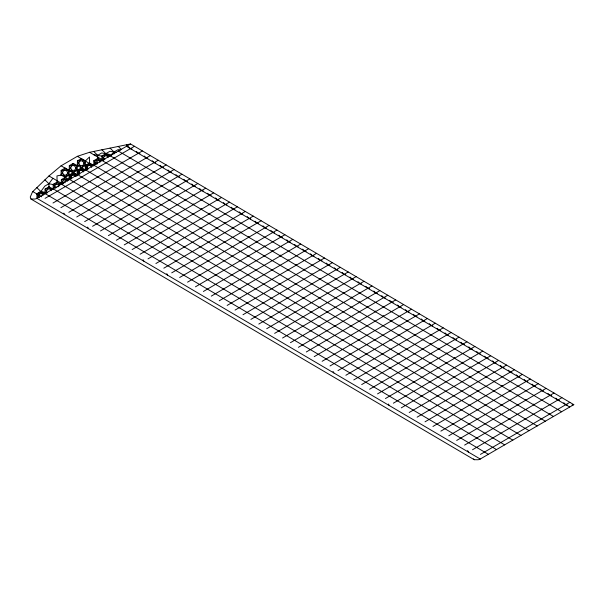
<?xml version="1.0" encoding="UTF-8"?>
<svg xmlns="http://www.w3.org/2000/svg" width="604" height="604" viewBox="0 0 604 604"><rect width="100%" height="100%" fill="white"/><g stroke="black" fill="none" stroke-linecap="round" stroke-linejoin="round"><path stroke-width="0.91" d="M67.474 181.17L61.178 170.396L85.247 170.275L85.458 160.883L81.306 158.648L69.377 179.554L61.072 175.084L61.178 170.396L65.051 168.116L77.508 174.82L77.614 170.124L85.632 170.086L89.611 163.118L89.49 156.987L85.458 160.883L76.625 176.368M64.938 182.876L64.9 180.573L68.992 179.743L69.309 165.655L73.175 163.382L85.632 170.086L85.738 165.39L89.611 163.118L93.763 165.353L97.735 158.384L97.674 155.319L93.688 151.453M77.508 174.82L69.483 174.858L69.377 179.554L61.359 179.592L61.253 184.288L53.227 184.326L53.122 189.022L45.104 189.06L44.998 193.756L36.972 193.793L36.867 198.489L40.846 191.521L44.847 186.085L48.909 183.722L52.918 178.286M44.922 179.864L48.909 183.722L48.969 186.787L44.998 193.756L40.846 191.521L36.859 187.663M97.448 163.941L97.403 161.638L93.371 165.541L89.218 163.306L85.247 170.275L81.095 168.04L77.116 175.009L61.072 175.084L56.98 175.923L57.101 182.053L53.122 189.022L48.969 186.787L45.104 189.06L47.346 192.91M61.072 175.084L65.051 168.116L71.34 178.897M68.992 179.743L72.963 172.774L77.116 175.009L77.433 160.921L81.306 158.648L87.595 169.43M57.833 187.021L60.83 182.944M32.82 191.559L48.962 175.96L61.095 165.79L77.35 156.323L89.596 152.291L130.524 143.956L573.8 404.657L479.833 459.274A26.795 15.742 -59.5 0 1 478.179 459.742L474.223 459.704L30.955 199.003L30.253 197.063L32.133 192.706A21.88 12.85 -59.5 0 1 32.82 191.559L41.767 196.821M87.988 169.241L85.738 165.39L93.763 165.353L93.869 160.656L101.887 160.619L101.993 155.923L110.019 155.885L114.05 151.982L118.112 149.618L120.589 150.034M79.471 174.163L73.175 163.382L61.253 184.288L57.101 182.053L53.227 184.326L55.477 188.176M116.406 152.457L109.928 151.287L105.866 153.65L101.887 160.619L97.735 158.384L93.869 160.656L96.111 164.507M93.552 154.616L97.674 155.319L101.744 152.948L109.792 154.443L111.121 155.734M36.784 193.892L40.846 191.521L44.771 192.314L46.1 193.605M30.955 199.003L34.911 199.048A26.795 15.742 -59.5 0 0 36.557 198.573L130.524 143.956M45.081 198.354L134.488 146.281M53.001 203.012L142.401 150.94M60.913 207.67L150.321 155.59M68.833 212.321L158.233 160.249M76.746 216.979L166.145 164.907M84.666 221.63L174.065 169.558M92.578 226.289L181.978 174.216M100.49 230.947L189.898 178.867M108.41 235.598L197.81 183.525M116.323 240.256L205.722 188.184M124.243 244.907L213.642 192.835M132.155 249.565L221.555 197.493M140.068 254.224L229.475 202.144M147.988 258.874L237.387 206.802M155.9 263.533L245.307 211.46M163.82 268.184L253.219 216.111M171.732 272.842L261.132 220.77M179.652 277.5L269.052 225.42M187.565 282.151L276.964 230.079M195.477 286.809L284.884 234.737M203.397 291.468L292.797 239.388M211.309 296.119L300.716 244.046M219.229 300.777L308.629 248.697M227.142 305.428L316.541 253.355M235.062 310.086L324.461 258.014M242.974 314.744L332.374 262.664M250.887 319.395L340.294 267.323M258.806 324.054L348.206 271.974M266.719 328.704L356.118 276.632M274.639 333.363L364.038 281.29M282.551 338.021L371.951 285.941M290.464 342.672L379.871 290.599M298.384 347.33L387.783 295.25M306.296 351.981L395.703 299.909M314.216 356.639L403.615 304.567M322.128 361.298L411.528 309.218M330.048 365.948L419.448 313.876M337.961 370.607L427.36 318.534M345.873 375.258L435.28 323.185M353.793 379.916L443.193 327.844M361.705 384.574L451.105 332.494M369.625 389.225L459.025 337.153M377.538 393.884L466.937 341.811M385.45 398.534L474.857 346.462M393.37 403.193L482.77 351.12M401.283 407.851L490.69 355.771M409.202 412.502L498.602 360.429M417.115 417.16L506.514 365.088M425.035 421.811L514.434 369.739M432.947 426.469L522.347 374.397M440.86 431.128L530.267 379.048M448.78 435.778L538.179 383.706M456.692 440.437L546.099 388.364M464.612 445.088L554.011 393.015M472.524 449.746L561.924 397.674M480.444 454.404L569.844 402.324M571.98 405.027L573.8 404.657M85.458 160.883L77.433 160.921L83.73 171.702M93.371 165.541L69.309 165.655L75.598 176.436M101.472 159.275L103.941 159.69M131.997 148.969L130.419 148.652L126.432 144.786M139.909 153.62L138.339 153.303L136.345 151.377M147.821 158.278L146.251 157.961L144.258 156.028M155.741 162.937L154.171 162.612L152.178 160.687M163.654 167.587L162.083 167.27L160.09 165.337M97.674 155.319L101.608 156.111L104.93 159.328M171.574 172.246L170.003 171.929L168.003 169.996M179.486 176.897L177.916 176.579L175.923 174.654M187.406 181.555L185.828 181.238L183.835 179.305M195.319 186.213L193.748 185.889L191.755 183.963M203.231 190.864L201.661 190.547L199.667 188.614M211.151 195.522L209.58 195.205L207.587 193.272M219.063 200.173L217.493 199.856L215.5 197.931M226.983 204.832L225.405 204.514L223.412 202.582M234.896 209.49L233.325 209.173L231.332 207.24M242.808 214.141L241.238 213.824L239.244 211.891M250.728 218.799L249.158 218.482L247.164 216.549M258.64 223.45L257.07 223.133L255.077 221.207M48.909 183.722L52.842 184.514L56.164 187.731M266.56 228.108L264.99 227.791L262.997 225.858M274.473 232.767L272.902 232.449L270.909 230.517M282.393 237.417L280.815 237.1L278.822 235.167M290.305 242.076L288.735 241.759L286.741 239.826M298.217 246.726L296.647 246.409L294.654 244.484M306.137 251.385L304.567 251.068L302.574 249.135M314.05 256.043L312.479 255.726L310.486 253.793M321.97 260.694L320.399 260.377L318.399 258.444M329.882 265.352L328.312 265.035L326.319 263.102M337.795 270.003L336.224 269.686L334.231 267.761M345.714 274.661L344.144 274.344L342.151 272.412M353.627 279.32L352.057 279.003L350.063 277.07M361.547 283.971L359.976 283.654L357.983 281.721M369.459 288.629L367.889 288.312L365.896 286.379M377.379 293.28L375.801 292.963L373.808 291.037M385.292 297.938L383.721 297.621L381.728 295.688M393.204 302.596L391.634 302.279L389.64 300.347M401.124 307.247L399.554 306.93L397.56 305.005M409.036 311.906L407.466 311.589L405.473 309.656M416.956 316.564L415.386 316.239L413.393 314.314M424.869 321.215L423.298 320.898L421.305 318.965M432.789 325.873L431.211 325.556L429.218 323.623M440.701 330.524L439.131 330.207L437.137 328.282M448.613 335.182L447.043 334.865L445.05 332.932M456.533 339.841L454.963 339.516L452.97 337.591M464.446 344.491L462.875 344.174L460.882 342.242M472.366 349.15L470.795 348.833L468.795 346.9M480.278 353.801L478.708 353.483L476.715 351.558M488.191 358.459L486.62 358.142L484.627 356.209M496.111 363.117L494.54 362.793L492.547 360.867M504.023 367.768L502.452 367.451L500.459 365.518M511.943 372.426L510.372 372.109L508.379 370.177M519.855 377.077L518.285 376.76L516.292 374.835M527.775 381.736L526.197 381.418L524.204 379.486M535.688 386.394L534.117 386.077L532.124 384.144M543.6 391.045L542.03 390.728L540.036 388.795M551.52 395.703L549.95 395.386L547.956 393.453M559.432 400.354L557.862 400.037L555.869 398.111M567.352 405.012L565.782 404.695L563.781 402.762M110.019 155.885L105.866 153.65L101.88 149.792M126.463 146.319L569.738 407.021M118.339 151.053L561.607 411.754M110.207 155.787L553.483 416.488M89.596 152.291L103.42 160.422M102.084 160.521L545.352 421.222M93.952 165.254L537.228 425.956M77.35 156.323L93.612 165.889M85.828 169.988L529.096 430.69M77.697 174.722L520.973 435.424M61.095 165.79L77.357 175.356M69.573 179.463L512.841 440.157M48.962 175.96L62.786 184.092M61.442 184.197L504.718 444.891M53.318 188.931L496.586 449.625M45.187 193.665L488.462 454.359M37.063 198.399L480.339 459.1M474.223 459.704L473.536 458.859M118.248 146.455L121.57 149.671M110.064 148.123L114.05 151.982L114.088 153.899M467.564 450.576L468.462 452.117M388.41 404.023L389.308 405.563M333 371.43L333.899 372.97M108.108 157.501L105.866 153.65L101.993 155.923L104.243 159.773M166.772 273.672L167.67 275.213M97.735 158.384L99.985 162.234M89.611 163.118L91.853 166.968M91.468 167.157L89.218 163.306L61.359 179.592L63.601 183.442M143.027 259.705L143.926 261.245M81.095 168.04L83.337 171.891M77.614 170.124L79.856 173.975M72.963 172.774L75.213 176.625M69.483 174.858L71.733 178.708M87.618 227.119L88.516 228.659M57.101 182.053L59.343 185.904M48.969 186.787L51.219 190.637M63.865 213.152L64.764 214.692M43.095 195.371L40.846 191.521L36.972 193.793L39.222 197.644M549.512 413.393L549.527 414.163M541.592 408.742L541.607 409.504M533.679 404.084L533.694 404.854M525.759 399.433L525.774 400.195M517.847 394.774L517.862 395.544M509.935 390.116L509.942 390.886M502.015 385.465L502.03 386.228M494.102 380.807L494.117 381.577M486.182 376.156L486.197 376.919M478.27 371.498L478.285 372.268M470.35 366.839L470.365 367.609M462.438 362.189L462.453 362.951M454.525 357.53L454.54 358.3M446.605 352.879L446.62 353.642M438.693 348.221L438.708 348.991M430.773 343.563L430.788 344.333M422.86 338.912L422.876 339.674M414.948 334.254L414.956 335.024M407.028 329.603L407.043 330.365M399.116 324.944L399.131 325.707M391.196 320.286L391.211 321.056M383.283 315.635L383.298 316.398M375.363 310.977L375.378 311.747M367.451 306.326L367.466 307.089M359.539 301.668L359.554 302.43M351.619 297.009L351.634 297.78M343.706 292.359L343.721 293.121M335.786 287.7L335.801 288.47M327.874 283.042L327.889 283.812M319.954 278.391L319.969 279.154M312.041 273.733L312.057 274.503M304.129 269.082L304.144 269.845M296.209 264.424L296.224 265.194M288.297 259.765L288.312 260.535M280.377 255.114L280.392 255.877M272.464 250.456L272.479 251.226M264.552 245.805L264.56 246.568M256.632 241.147L256.647 241.917M248.72 236.489L248.735 237.259M240.8 231.838L240.815 232.6M232.887 227.179L232.902 227.95M224.967 222.529L224.982 223.291M217.055 217.87L217.07 218.64M209.143 213.212L209.158 213.982M201.223 208.561L201.238 209.324M193.31 203.903L193.325 204.673M185.39 199.252L185.405 200.015M177.478 194.594L177.493 195.364M169.558 189.935L169.573 190.705M161.645 185.285L161.661 186.047M153.733 180.626L153.748 181.396M145.813 175.975L145.828 176.738M137.901 171.317L137.916 172.08M129.981 166.659L129.996 167.429M122.068 162.008L122.083 162.77M114.156 157.35L114.164 158.12"/></g></svg>
